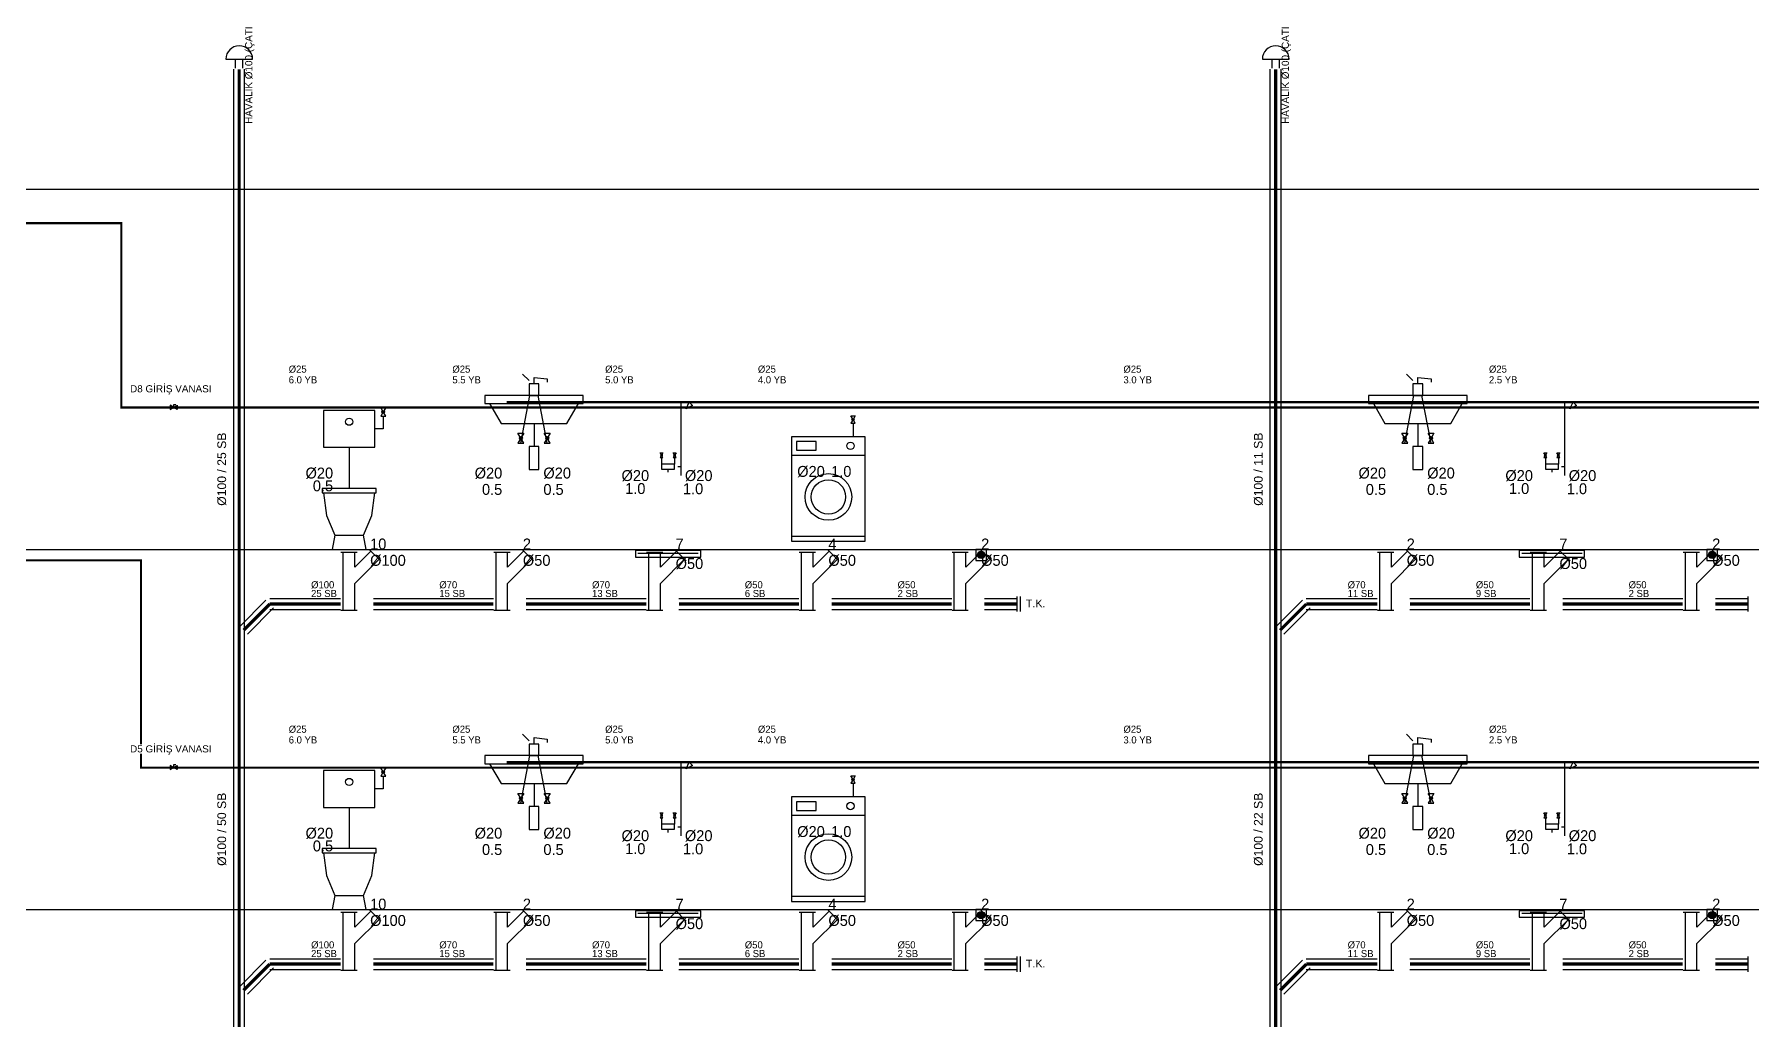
# Model space of a CAD drawing. Header units: centimetres. Extents: x -3962 to 31822, y -2 to 2802.
# Drawn here: x 21862 to 23435, y 900 to 1802 of the extents above; entities that cross this region are included whole.
import ezdxf
from ezdxf.enums import TextEntityAlignment as Align

# ---------------------------------------------------------------- set-up
doc = ezdxf.new("R2010")
doc.units = ezdxf.units.CM
doc.linetypes.add('BASMA HATTI', pattern=[31, 25, -6])
doc.linetypes.add('PIS', pattern=[38, 30, -8])
for name, color, linetype in [('ROTAS-PIS-SU-BORUSU', 6, 'PIS'), ('ROTAS-PISSU-CAP', 211, 'CONTINUOUS'), ('ROTAS-PVC', 43, 'CONTINUOUS'), ('ROTAS-SEMA', 8, 'CONTINUOUS'), ('ROTAS-SICAKSU-BORU', 1, 'BASMA HATTI'), ('ROTAS-SOGUKSU-BORU', 5, 'CONTINUOUS'), ('ROTAS-TEFRIS', 15, 'CONTINUOUS'), ('ROTAS-VANA', 1, 'CONTINUOUS')]:
    doc.layers.add(name, color=color, linetype=linetype)
doc.styles.add('ROTAS', font='arial.ttf')

# ---------------------------------------------------------------- blocks, each defined once
blk = doc.blocks.new('ROTAS-KURESEL-VANA')
for p, q in [((0, 3.1), (0, 8)), ((0, 8), (5.4, 8))]:
    blk.add_line(p, q)
for points in [[(-9, 5.8), (-9, -5), (0, 0.4)], [(9, 5.8), (9, -5), (0, 0.4)]]:
    blk.add_lwpolyline(points, close=True)
blk.add_circle((0, 0.4), 2.71)
blk.add_attdef('CAP', text='', height=10).set_placement((-1.1, 0), align=Align.CENTER)
blk = doc.blocks.new('ROTAS-KLOZET-SEMA')
blk.add_line((-19.2, 93.6), (-19.2, 55.9))
for points in [[(-42.6, 93.6), (4.2, 93.6), (4.2, 127.4), (-42.6, 127.4)], [(9.7, 130), (14.4, 130), (12, 126.1)], [(9.7, 122.2), (14.4, 122.2), (12, 126.1)], [(-43.9, 52), (5.5, 52), (5.5, 55.9), (-43.9, 55.9)]]:
    blk.add_lwpolyline(points, close=True)
for points in [[(12, 122.2), (12, 110.5), (4.2, 110.5)], [(-42.6, 52), (-40, 31.2), (-32.2, 13), (-6.2, 13), (1.6, 31.2), (4.2, 52)], [(-32.2, 13), (-34.8, 0), (-3.6, 0), (-6.2, 13)]]:
    blk.add_lwpolyline(points)
for centre, radius in [((12, 126.1), 1.17), ((-19.2, 117), 3.25)]:
    blk.add_circle(centre, radius)
for tag, p in [('SOCP', (-33.9, 70)), ('SO', (-33.9, 58.3))]:
    blk.add_attdef(tag, text='', height=10).set_placement(p, align=Align.MIDDLE_RIGHT)
for tag, p in [('PS', (0, 5)), ('PSCP', (0, -10))]:
    blk.add_attdef(tag, text='', height=10).set_placement(p, align=Align.MIDDLE_LEFT)
blk = doc.blocks.new('ROTAS-PVC-CATAL-SAG')
for p, q in [((9.7, -10.5), (-0.8, 0)), ((-26.7, -2.4), (-11.8, -2.4)), ((-24.6, -55.5), (-24.6, -2.4)), ((-14, -16.1), (0.7, -1.5)), ((-14, -16.1), (-14, -2.4)), ((-14, -31.2), (8.2, -9)), ((-14, -55.5), (-14, -31.2)), ((-26.7, -55.5), (-11.8, -55.5))]:
    blk.add_line(p, q)
blk = doc.blocks.new('ROTAS-LAVABO-SEMA')
for p, q in [((5.7, 154.7), (-0.3, 160.7)), ((-1.8, 97.5), (6.5, 141.2)), ((22.3, 97.5), (14, 141.2)), ((10.2, 115.5), (10.2, 94.4))]:
    blk.add_line(p, q)
for points in [[(10.2, 151.7), (10.2, 157.7), (22.3, 156.2), (22.3, 153.2)], [(-30.5, 133.6), (-19.9, 115.5), (40.4, 115.5), (50.9, 133.6)]]:
    blk.add_lwpolyline(points)
for points in [[(5.7, 141.2), (14.7, 141.2), (14.7, 151.7), (5.7, 151.7)], [(-35, 133.6), (55.4, 133.6), (55.4, 141.2), (-35, 141.2)], [(-4.5, 106.5), (0.9, 106.5), (-1.8, 102)], [(-4.5, 97.5), (0.9, 97.5), (-1.8, 102)], [(5.7, 73.3), (14.7, 73.3), (14.7, 94.4), (5.7, 94.4)], [(19.6, 106.5), (25, 106.5), (22.3, 102)], [(19.6, 97.5), (25, 97.5), (22.3, 102)]]:
    blk.add_lwpolyline(points, close=True)
for centre in [(-1.8, 102), (22.3, 102)]:
    blk.add_circle(centre, 1.36)
for tag, p in [('SCCP', (-18.9, 70)), ('SC', (-18.9, 55))]:
    blk.add_attdef(tag, text='', height=10).set_placement(p, align=Align.MIDDLE_RIGHT)
for tag, p in [('SOCP', (18.8, 70)), ('SO', (18.8, 55)), ('PS', (0, 5)), ('PSCP', (0, -10))]:
    blk.add_attdef(tag, text='', height=10).set_placement(p, align=Align.MIDDLE_LEFT)
blk = doc.blocks.new('ROTAS-DUS-TEKNESI-SEMA')
for p, q in [((5, 67.7), (5, 135)), ((-12.9, 84.2), (-12.9, 78.2)), ((-1, 84.2), (-1, 78.2)), ((-7, 73.7), (-7, 70.7)), ((2, 75.9), (5, 75.9)), ((-34.6, -3.3), (20.7, -3.3))]:
    blk.add_line(p, q)
blk.add_lwpolyline([(5, 135), (12.5, 135), (15.5, 132), (9.5, 129), (12.5, 135)])
for points in [[(-14.3, 88.6), (-11.6, 88.6), (-12.9, 86.4)], [(-14.3, 84.2), (-11.6, 84.2), (-12.9, 86.4)], [(-2.3, 88.6), (0.4, 88.6), (-1, 86.4)], [(-2.3, 84.2), (0.4, 84.2), (-1, 86.4)], [(-12.9, 73.7), (-1, 73.7), (-1, 78.2), (-12.9, 78.2)], [(-36.9, -7), (23, -7), (23, -1.1), (-36.9, -1.1)]]:
    blk.add_lwpolyline(points, close=True)
for centre in [(-12.9, 86.4), (-1, 86.4)]:
    blk.add_circle(centre, 0.673)
for tag, p in [('SCCP', (-24.3, 67.7)), ('SC', (-27.7, 55.8))]:
    blk.add_attdef(tag, text='', height=10).set_placement(p, align=Align.MIDDLE_RIGHT)
for tag, p in [('SOCP', (8.5, 67.7)), ('PS', (-0.1, 5)), ('PSCP', (0, -12.9))]:
    blk.add_attdef(tag, text='', height=10).set_placement(p, align=Align.MIDDLE_LEFT)
blk.add_attdef('SO', text='', height=10).set_placement((16, 50.6), align=Align.CENTER)
blk = doc.blocks.new('ROTAS-CAMASIR-MAKINESI-SEMA')
for p, q in [((22.6, 115.7), (22.6, 103.3)), ((-33.8, 86.4), (33.8, 86.4))]:
    blk.add_line(p, q)
for points in [[(20.5, 122.5), (24.6, 122.5), (22.6, 119.1)], [(20.5, 115.7), (24.6, 115.7), (22.6, 119.1)], [(-33.8, 7.5), (33.8, 7.5), (33.8, 103.3), (-33.8, 103.3)], [(-29.3, 90.9), (-11.3, 90.9), (-11.3, 98.8), (-29.3, 98.8)], [(-33.8, 7.5), (33.8, 7.5), (33.8, 12), (-33.8, 12)]]:
    blk.add_lwpolyline(points, close=True)
for centre, radius in [((22.6, 119.1), 1.01), ((20.3, 94.9), 3.38), ((0, 48.1), 21.4), ((0, 48.1), 15.8)]:
    blk.add_circle(centre, radius)
blk.add_attdef('SOCP', text='', height=10).set_placement((-3.3, 71.5), align=Align.MIDDLE_RIGHT)
for tag, p in [('SO', (2.5, 71.5)), ('PS', (0, 5)), ('PSCP', (0, -10))]:
    blk.add_attdef(tag, text='', height=10).set_placement(p, align=Align.MIDDLE_LEFT)
blk = doc.blocks.new('ROTAS-YER-SUZGECI-DN50-SEMA')
for p, q in [((-3.3, -5), (3.3, -5)), ((-3.1, -3.9), (3.1, -3.9)), ((-3.1, -6.1), (3.1, -6.1)), ((-2.4, -2.7), (2.4, -2.7)), ((-2.4, -7.3), (2.4, -7.3))]:
    blk.add_line(p, q)
blk.add_lwpolyline([(-5, -10), (5, -10), (5, 0), (-5, 0)], close=True)
blk.add_circle((0, -5), 3.33)
for tag, p in [('PS', (0, 5)), ('PSCP', (0, -10))]:
    blk.add_attdef(tag, text='', height=10).set_placement(p, align=Align.MIDDLE_LEFT)
blk = doc.blocks.new('ROTAS-PIS-SU-CAP-SB')
for tag, p in [('PSCP_001', (0.83, 1.29)), ('PS_001', (0.83, 0.07))]:
    blk.add_attdef(tag, p, '', height=1)
blk = doc.blocks.new('ROTAS-TEMIZ-SU-CAP-MB')
for tag, p in [('SOCP_001', (0.83, 4.92)), ('SO_001', (0.83, 3.42)), ('SCCP_001', (0.83, 1.92)), ('SC_001', (0.83, 0.42))]:
    blk.add_attdef(tag, p, '', height=1)
blk = doc.blocks.new('ROTAS-KOLON-HAVALIK-SAPKASI')
for p, q in [((-7.69, 5.79), (7.69, 5.79)), ((-2.14, 0.67), (-2.14, 5.79)), ((2.14, 0.67), (2.14, 5.79))]:
    blk.add_line(p, q)
blk.add_arc((0, 5.79), 7.69, 0, 180)

msp = doc.modelspace()

# ---------------------------------------------------------------- linework, layer by layer
at = {"layer": 'ROTAS-PIS-SU-BORUSU', "const_width": 3}
for points in [[(22050, 539.5), (22050, 1770)], [(23000, 539.5), (23000, 1770)], [(22078, 1280), (22054, 1256)], [(22078, 1280), (22143, 1280)], [(22173, 1280), (22283, 1280)], [(22313, 1280), (22423, 1280)], [(22453, 1280), (22563, 1280)], [(22593, 1280), (22703, 1280)], [(22733, 1280), (22763, 1280)], [(23028, 1280), (23004, 1256)], [(23028, 1280), (23093, 1280)], [(23123, 1280), (23233, 1280)], [(23263, 1280), (23373, 1280)], [(23403, 1280), (23433, 1280)], [(22078, 950), (22054, 926)], [(22078, 950), (22143, 950)], [(22173, 950), (22283, 950)], [(22313, 950), (22423, 950)], [(22453, 950), (22563, 950)], [(22593, 950), (22703, 950)], [(22733, 950), (22763, 950)], [(23028, 950), (23004, 926)], [(23028, 950), (23093, 950)], [(23123, 950), (23233, 950)], [(23263, 950), (23373, 950)], [(23403, 950), (23433, 950)]]:
    msp.add_lwpolyline(points, dxfattribs=at)
at = {"layer": 'ROTAS-PVC'}
for p, q in [((22045, 539.5), (22045, 1770)), ((22055, 539.5), (22055, 1770)), ((22995, 539.5), (22995, 1770)), ((23005, 539.5), (23005, 1770)), ((22074.5, 1283.5), (22050.5, 1259.5)), ((22081.5, 1276.5), (22057.5, 1252.5)), ((22078, 1285), (22143, 1285)), ((22078, 1275), (22143, 1275)), ((22173, 1285), (22283, 1285)), ((22173, 1275), (22283, 1275)), ((22313, 1285), (22423, 1285)), ((22313, 1275), (22423, 1275)), ((22453, 1285), (22563, 1285)), ((22453, 1275), (22563, 1275)), ((22593, 1285), (22703, 1285)), ((22593, 1275), (22703, 1275)), ((22733, 1285), (22763, 1285)), ((22733, 1275), (22763, 1275)), ((22763, 1273), (22763, 1287)), ((22766, 1273), (22766, 1287)), ((23024.5, 1283.5), (23000.5, 1259.5)), ((23031.5, 1276.5), (23007.5, 1252.5)), ((23028, 1285), (23093, 1285)), ((23028, 1275), (23093, 1275)), ((23123, 1285), (23233, 1285)), ((23123, 1275), (23233, 1275)), ((23263, 1285), (23373, 1285)), ((23263, 1275), (23373, 1275)), ((23403, 1285), (23433, 1285)), ((23403, 1275), (23433, 1275)), ((23433, 1273), (23433, 1287)), ((22074.5, 953.5), (22050.5, 929.5)), ((22081.5, 946.5), (22057.5, 922.5)), ((22078, 955), (22143, 955)), ((22078, 945), (22143, 945)), ((22173, 955), (22283, 955)), ((22173, 945), (22283, 945)), ((22313, 955), (22423, 955)), ((22313, 945), (22423, 945)), ((22453, 955), (22563, 955)), ((22453, 945), (22563, 945)), ((22593, 955), (22703, 955)), ((22593, 945), (22703, 945)), ((22733, 955), (22763, 955)), ((22733, 945), (22763, 945)), ((22763, 943), (22763, 957)), ((22766, 943), (22766, 957)), ((23024.5, 953.5), (23000.5, 929.5)), ((23031.5, 946.5), (23007.5, 922.5)), ((23028, 955), (23093, 955)), ((23028, 945), (23093, 945)), ((23123, 955), (23233, 955)), ((23123, 945), (23233, 945)), ((23263, 955), (23373, 955)), ((23263, 945), (23373, 945)), ((23403, 955), (23433, 955)), ((23403, 945), (23433, 945)), ((23433, 943), (23433, 957))]:
    msp.add_line(p, q, dxfattribs=at)
at = {"layer": 'ROTAS-SEMA'}
for points in [[(15140, 1660), (26230, 1660)], [(15140, 1330), (26230, 1330)], [(15140, 1000), (26230, 1000)]]:
    msp.add_lwpolyline(points, dxfattribs=at)
at = {"layer": 'ROTAS-SICAKSU-BORU', "const_width": 2}
for points in [[(24345, 1465), (22295, 1465)], [(24345, 1135), (22295, 1135)]]:
    msp.add_lwpolyline(points, dxfattribs=at)
at = {"layer": 'ROTAS-SOGUKSU-BORU', "const_width": 2}
for points in [[(15400, 775), (15400, 1629), (21942, 1629), (21942, 1460), (22010, 1460)], [(22010, 1460), (24360, 1460)], [(15520, 775), (15520, 1320), (21960, 1320), (21960, 1130), (22010, 1130)], [(22010, 1130), (24360, 1130)]]:
    msp.add_lwpolyline(points, dxfattribs=at)

# ---------------------------------------------------------------- block references
at = {"layer": 'ROTAS-TEFRIS', "xscale": 1.6, "yscale": 1.6}
for p in [(22050, 1770), (23000, 1770)]:
    msp.add_blockref('ROTAS-KOLON-HAVALIK-SAPKASI', p, dxfattribs=at)
at = {"layer": 'ROTAS-TEFRIS'}
ref = msp.add_blockref('ROTAS-TEMIZ-SU-CAP-MB', (22090, 1460), dxfattribs=dict(at, xscale=6.5, yscale=6.5))
ref.add_attrib('SO_001', '6.0 YB', (22095.4, 1482.2), dxfattribs={"height": 6.5})
ref.add_attrib('SOCP_001', 'Ø25', (22095.4, 1492), dxfattribs={"height": 6.5})
ref = msp.add_blockref('ROTAS-TEMIZ-SU-CAP-MB', (22240, 1460), dxfattribs=dict(at, xscale=6.5, yscale=6.5))
ref.add_attrib('SO_001', '5.5 YB', (22245.4, 1482.2), dxfattribs={"height": 6.5})
ref.add_attrib('SOCP_001', 'Ø25', (22245.4, 1492), dxfattribs={"height": 6.5})
ref = msp.add_blockref('ROTAS-TEMIZ-SU-CAP-MB', (22380, 1460), dxfattribs=dict(at, xscale=6.5, yscale=6.5))
ref.add_attrib('SO_001', '5.0 YB', (22385.4, 1482.2), dxfattribs={"height": 6.5})
ref.add_attrib('SOCP_001', 'Ø25', (22385.4, 1492), dxfattribs={"height": 6.5})
ref = msp.add_blockref('ROTAS-TEMIZ-SU-CAP-MB', (22520, 1460), dxfattribs=dict(at, xscale=6.5, yscale=6.5))
ref.add_attrib('SO_001', '4.0 YB', (22525.4, 1482.2), dxfattribs={"height": 6.5})
ref.add_attrib('SOCP_001', 'Ø25', (22525.4, 1492), dxfattribs={"height": 6.5})
ref = msp.add_blockref('ROTAS-TEMIZ-SU-CAP-MB', (22855, 1460), dxfattribs=dict(at, xscale=6.5, yscale=6.5))
ref.add_attrib('SO_001', '3.0 YB', (22860.4, 1482.2), dxfattribs={"height": 6.5})
ref.add_attrib('SOCP_001', 'Ø25', (22860.4, 1492), dxfattribs={"height": 6.5})
ref = msp.add_blockref('ROTAS-TEMIZ-SU-CAP-MB', (23190, 1460), dxfattribs=dict(at, xscale=6.5, yscale=6.5))
ref.add_attrib('SO_001', '2.5 YB', (23195.4, 1482.2), dxfattribs={"height": 6.5})
ref.add_attrib('SOCP_001', 'Ø25', (23195.4, 1492), dxfattribs={"height": 6.5})
ref = msp.add_blockref('ROTAS-LAVABO-SEMA', (22310, 1330), dxfattribs=at)
ref.add_attrib('SO', '0.5', dxfattribs={"height": 10}).set_placement((22328.8, 1385), align=Align.MIDDLE_LEFT)
ref.add_attrib('SOCP', 'Ø20', dxfattribs={"height": 10}).set_placement((22328.8, 1400), align=Align.MIDDLE_LEFT)
ref.add_attrib('SC', '0.5', dxfattribs={"height": 10}).set_placement((22291.1, 1385), align=Align.MIDDLE_RIGHT)
ref.add_attrib('SCCP', 'Ø20', dxfattribs={"height": 10}).set_placement((22291.1, 1400), align=Align.MIDDLE_RIGHT)
ref.add_attrib('PSCP', 'Ø50', dxfattribs={"height": 10}).set_placement((22310, 1320), align=Align.MIDDLE_LEFT)
ref.add_attrib('PS', '2', dxfattribs={"height": 10}).set_placement((22310, 1335), align=Align.MIDDLE_LEFT)
ref = msp.add_blockref('ROTAS-LAVABO-SEMA', (23120, 1330), dxfattribs=at)
ref.add_attrib('SO', '0.5', dxfattribs={"height": 10}).set_placement((23138.8, 1385), align=Align.MIDDLE_LEFT)
ref.add_attrib('SOCP', 'Ø20', dxfattribs={"height": 10}).set_placement((23138.8, 1400), align=Align.MIDDLE_LEFT)
ref.add_attrib('SC', '0.5', dxfattribs={"height": 10}).set_placement((23101.1, 1385), align=Align.MIDDLE_RIGHT)
ref.add_attrib('SCCP', 'Ø20', dxfattribs={"height": 10}).set_placement((23101.1, 1400), align=Align.MIDDLE_RIGHT)
ref.add_attrib('PSCP', 'Ø50', dxfattribs={"height": 10}).set_placement((23120, 1320), align=Align.MIDDLE_LEFT)
ref.add_attrib('PS', '2', dxfattribs={"height": 10}).set_placement((23120, 1335), align=Align.MIDDLE_LEFT)
ref = msp.add_blockref('ROTAS-DUS-TEKNESI-SEMA', (22450, 1330), dxfattribs=at)
ref.add_attrib('SO', '1.0', dxfattribs={"height": 10}).set_placement((22466, 1380.6), align=Align.CENTER)
ref.add_attrib('SOCP', 'Ø20', dxfattribs={"height": 10}).set_placement((22458.5, 1397.7), align=Align.MIDDLE_LEFT)
ref.add_attrib('SC', '1.0', dxfattribs={"height": 10}).set_placement((22422.3, 1385.8), align=Align.MIDDLE_RIGHT)
ref.add_attrib('SCCP', 'Ø20', dxfattribs={"height": 10}).set_placement((22425.7, 1397.7), align=Align.MIDDLE_RIGHT)
ref.add_attrib('PSCP', 'Ø50', dxfattribs={"height": 10}).set_placement((22450, 1317.1), align=Align.MIDDLE_LEFT)
ref.add_attrib('PS', '7', dxfattribs={"height": 10}).set_placement((22449.9, 1335), align=Align.MIDDLE_LEFT)
ref = msp.add_blockref('ROTAS-DUS-TEKNESI-SEMA', (23260, 1330), dxfattribs=at)
ref.add_attrib('SO', '1.0', dxfattribs={"height": 10}).set_placement((23276, 1380.6), align=Align.CENTER)
ref.add_attrib('SOCP', 'Ø20', dxfattribs={"height": 10}).set_placement((23268.5, 1397.7), align=Align.MIDDLE_LEFT)
ref.add_attrib('SC', '1.0', dxfattribs={"height": 10}).set_placement((23232.3, 1385.8), align=Align.MIDDLE_RIGHT)
ref.add_attrib('SCCP', 'Ø20', dxfattribs={"height": 10}).set_placement((23235.7, 1397.7), align=Align.MIDDLE_RIGHT)
ref.add_attrib('PSCP', 'Ø50', dxfattribs={"height": 10}).set_placement((23260, 1317.1), align=Align.MIDDLE_LEFT)
ref.add_attrib('PS', '7', dxfattribs={"height": 10}).set_placement((23259.9, 1335), align=Align.MIDDLE_LEFT)
ref = msp.add_blockref('ROTAS-KLOZET-SEMA', (22170, 1330), dxfattribs=at)
ref.add_attrib('SO', '0.5', dxfattribs={"height": 10}).set_placement((22136.1, 1388.3), align=Align.MIDDLE_RIGHT)
ref.add_attrib('SOCP', 'Ø20', dxfattribs={"height": 10}).set_placement((22136.1, 1400), align=Align.MIDDLE_RIGHT)
ref.add_attrib('PSCP', 'Ø100', dxfattribs={"height": 10}).set_placement((22170, 1320), align=Align.MIDDLE_LEFT)
ref.add_attrib('PS', '10', dxfattribs={"height": 10}).set_placement((22170, 1335), align=Align.MIDDLE_LEFT)
ref = msp.add_blockref('ROTAS-CAMASIR-MAKINESI-SEMA', (22590, 1330), dxfattribs=at)
ref.add_attrib('SO', '1.0', dxfattribs={"height": 10}).set_placement((22592.5, 1401.5), align=Align.MIDDLE_LEFT)
ref.add_attrib('SOCP', 'Ø20', dxfattribs={"height": 10}).set_placement((22586.7, 1401.5), align=Align.MIDDLE_RIGHT)
ref.add_attrib('PSCP', 'Ø50', dxfattribs={"height": 10}).set_placement((22590, 1320), align=Align.MIDDLE_LEFT)
ref.add_attrib('PS', '4', dxfattribs={"height": 10}).set_placement((22590, 1335), align=Align.MIDDLE_LEFT)
ref = msp.add_blockref('ROTAS-YER-SUZGECI-DN50-SEMA', (22730, 1330), dxfattribs=at)
ref.add_attrib('PSCP', 'Ø50', dxfattribs={"height": 10}).set_placement((22730, 1320), align=Align.MIDDLE_LEFT)
ref.add_attrib('PS', '2', dxfattribs={"height": 10}).set_placement((22730, 1335), align=Align.MIDDLE_LEFT)
ref = msp.add_blockref('ROTAS-YER-SUZGECI-DN50-SEMA', (23400, 1330), dxfattribs=at)
ref.add_attrib('PSCP', 'Ø50', dxfattribs={"height": 10}).set_placement((23400, 1320), align=Align.MIDDLE_LEFT)
ref.add_attrib('PS', '2', dxfattribs={"height": 10}).set_placement((23400, 1335), align=Align.MIDDLE_LEFT)
for p in [(22170, 1330), (22310, 1330), (22450, 1330), (22590, 1330), (22730, 1330), (23120, 1330), (23260, 1330), (23400, 1330), (22170, 1000), (22310, 1000), (22450, 1000), (22590, 1000), (22730, 1000), (23120, 1000), (23260, 1000), (23400, 1000)]:
    msp.add_blockref('ROTAS-PVC-CATAL-SAG', p, dxfattribs=at)
ref = msp.add_blockref('ROTAS-PIS-SU-CAP-SB', (22110.5, 1286), dxfattribs=dict(at, xscale=6.5, yscale=6.5))
ref.add_attrib('PSCP_001', 'Ø100', (22115.9, 1294.4), dxfattribs={"height": 6.5})
ref.add_attrib('PS_001', '25 SB', (22115.9, 1286.4), dxfattribs={"height": 6.5})
ref = msp.add_blockref('ROTAS-PIS-SU-CAP-SB', (22228, 1286), dxfattribs=dict(at, xscale=6.5, yscale=6.5))
ref.add_attrib('PSCP_001', 'Ø70', (22233.4, 1294.4), dxfattribs={"height": 6.5})
ref.add_attrib('PS_001', '15 SB', (22233.4, 1286.4), dxfattribs={"height": 6.5})
ref = msp.add_blockref('ROTAS-PIS-SU-CAP-SB', (22368, 1286), dxfattribs=dict(at, xscale=6.5, yscale=6.5))
ref.add_attrib('PSCP_001', 'Ø70', (22373.4, 1294.4), dxfattribs={"height": 6.5})
ref.add_attrib('PS_001', '13 SB', (22373.4, 1286.4), dxfattribs={"height": 6.5})
ref = msp.add_blockref('ROTAS-PIS-SU-CAP-SB', (22508, 1286), dxfattribs=dict(at, xscale=6.5, yscale=6.5))
ref.add_attrib('PSCP_001', 'Ø50', (22513.4, 1294.4), dxfattribs={"height": 6.5})
ref.add_attrib('PS_001', '6 SB', (22513.4, 1286.4), dxfattribs={"height": 6.5})
ref = msp.add_blockref('ROTAS-PIS-SU-CAP-SB', (22648, 1286), dxfattribs=dict(at, xscale=6.5, yscale=6.5))
ref.add_attrib('PSCP_001', 'Ø50', (22653.4, 1294.4), dxfattribs={"height": 6.5})
ref.add_attrib('PS_001', '2 SB', (22653.4, 1286.4), dxfattribs={"height": 6.5})
ref = msp.add_blockref('ROTAS-PIS-SU-CAP-SB', (23060.5, 1286), dxfattribs=dict(at, xscale=6.5, yscale=6.5))
ref.add_attrib('PSCP_001', 'Ø70', (23065.9, 1294.4), dxfattribs={"height": 6.5})
ref.add_attrib('PS_001', '11 SB', (23065.9, 1286.4), dxfattribs={"height": 6.5})
ref = msp.add_blockref('ROTAS-PIS-SU-CAP-SB', (23178, 1286), dxfattribs=dict(at, xscale=6.5, yscale=6.5))
ref.add_attrib('PSCP_001', 'Ø50', (23183.4, 1294.4), dxfattribs={"height": 6.5})
ref.add_attrib('PS_001', '9 SB', (23183.4, 1286.4), dxfattribs={"height": 6.5})
ref = msp.add_blockref('ROTAS-PIS-SU-CAP-SB', (23318, 1286), dxfattribs=dict(at, xscale=6.5, yscale=6.5))
ref.add_attrib('PSCP_001', 'Ø50', (23323.4, 1294.4), dxfattribs={"height": 6.5})
ref.add_attrib('PS_001', '2 SB', (23323.4, 1286.4), dxfattribs={"height": 6.5})
ref = msp.add_blockref('ROTAS-TEMIZ-SU-CAP-MB', (22090, 1130), dxfattribs=dict(at, xscale=6.5, yscale=6.5))
ref.add_attrib('SO_001', '6.0 YB', (22095.4, 1152.2), dxfattribs={"height": 6.5})
ref.add_attrib('SOCP_001', 'Ø25', (22095.4, 1162), dxfattribs={"height": 6.5})
ref = msp.add_blockref('ROTAS-TEMIZ-SU-CAP-MB', (22240, 1130), dxfattribs=dict(at, xscale=6.5, yscale=6.5))
ref.add_attrib('SO_001', '5.5 YB', (22245.4, 1152.2), dxfattribs={"height": 6.5})
ref.add_attrib('SOCP_001', 'Ø25', (22245.4, 1162), dxfattribs={"height": 6.5})
ref = msp.add_blockref('ROTAS-TEMIZ-SU-CAP-MB', (22380, 1130), dxfattribs=dict(at, xscale=6.5, yscale=6.5))
ref.add_attrib('SO_001', '5.0 YB', (22385.4, 1152.2), dxfattribs={"height": 6.5})
ref.add_attrib('SOCP_001', 'Ø25', (22385.4, 1162), dxfattribs={"height": 6.5})
ref = msp.add_blockref('ROTAS-TEMIZ-SU-CAP-MB', (22520, 1130), dxfattribs=dict(at, xscale=6.5, yscale=6.5))
ref.add_attrib('SO_001', '4.0 YB', (22525.4, 1152.2), dxfattribs={"height": 6.5})
ref.add_attrib('SOCP_001', 'Ø25', (22525.4, 1162), dxfattribs={"height": 6.5})
ref = msp.add_blockref('ROTAS-TEMIZ-SU-CAP-MB', (22855, 1130), dxfattribs=dict(at, xscale=6.5, yscale=6.5))
ref.add_attrib('SO_001', '3.0 YB', (22860.4, 1152.2), dxfattribs={"height": 6.5})
ref.add_attrib('SOCP_001', 'Ø25', (22860.4, 1162), dxfattribs={"height": 6.5})
ref = msp.add_blockref('ROTAS-TEMIZ-SU-CAP-MB', (23190, 1130), dxfattribs=dict(at, xscale=6.5, yscale=6.5))
ref.add_attrib('SO_001', '2.5 YB', (23195.4, 1152.2), dxfattribs={"height": 6.5})
ref.add_attrib('SOCP_001', 'Ø25', (23195.4, 1162), dxfattribs={"height": 6.5})
ref = msp.add_blockref('ROTAS-LAVABO-SEMA', (22310, 1000), dxfattribs=at)
ref.add_attrib('SO', '0.5', dxfattribs={"height": 10}).set_placement((22328.8, 1055), align=Align.MIDDLE_LEFT)
ref.add_attrib('SOCP', 'Ø20', dxfattribs={"height": 10}).set_placement((22328.8, 1070), align=Align.MIDDLE_LEFT)
ref.add_attrib('SC', '0.5', dxfattribs={"height": 10}).set_placement((22291.1, 1055), align=Align.MIDDLE_RIGHT)
ref.add_attrib('SCCP', 'Ø20', dxfattribs={"height": 10}).set_placement((22291.1, 1070), align=Align.MIDDLE_RIGHT)
ref.add_attrib('PSCP', 'Ø50', dxfattribs={"height": 10}).set_placement((22310, 990), align=Align.MIDDLE_LEFT)
ref.add_attrib('PS', '2', dxfattribs={"height": 10}).set_placement((22310, 1005), align=Align.MIDDLE_LEFT)
ref = msp.add_blockref('ROTAS-LAVABO-SEMA', (23120, 1000), dxfattribs=at)
ref.add_attrib('SO', '0.5', dxfattribs={"height": 10}).set_placement((23138.8, 1055), align=Align.MIDDLE_LEFT)
ref.add_attrib('SOCP', 'Ø20', dxfattribs={"height": 10}).set_placement((23138.8, 1070), align=Align.MIDDLE_LEFT)
ref.add_attrib('SC', '0.5', dxfattribs={"height": 10}).set_placement((23101.1, 1055), align=Align.MIDDLE_RIGHT)
ref.add_attrib('SCCP', 'Ø20', dxfattribs={"height": 10}).set_placement((23101.1, 1070), align=Align.MIDDLE_RIGHT)
ref.add_attrib('PSCP', 'Ø50', dxfattribs={"height": 10}).set_placement((23120, 990), align=Align.MIDDLE_LEFT)
ref.add_attrib('PS', '2', dxfattribs={"height": 10}).set_placement((23120, 1005), align=Align.MIDDLE_LEFT)
ref = msp.add_blockref('ROTAS-DUS-TEKNESI-SEMA', (22450, 1000), dxfattribs=at)
ref.add_attrib('SO', '1.0', dxfattribs={"height": 10}).set_placement((22466, 1050.6), align=Align.CENTER)
ref.add_attrib('SOCP', 'Ø20', dxfattribs={"height": 10}).set_placement((22458.5, 1067.7), align=Align.MIDDLE_LEFT)
ref.add_attrib('SC', '1.0', dxfattribs={"height": 10}).set_placement((22422.3, 1055.8), align=Align.MIDDLE_RIGHT)
ref.add_attrib('SCCP', 'Ø20', dxfattribs={"height": 10}).set_placement((22425.7, 1067.7), align=Align.MIDDLE_RIGHT)
ref.add_attrib('PSCP', 'Ø50', dxfattribs={"height": 10}).set_placement((22450, 987.1), align=Align.MIDDLE_LEFT)
ref.add_attrib('PS', '7', dxfattribs={"height": 10}).set_placement((22449.9, 1005), align=Align.MIDDLE_LEFT)
ref = msp.add_blockref('ROTAS-DUS-TEKNESI-SEMA', (23260, 1000), dxfattribs=at)
ref.add_attrib('SO', '1.0', dxfattribs={"height": 10}).set_placement((23276, 1050.6), align=Align.CENTER)
ref.add_attrib('SOCP', 'Ø20', dxfattribs={"height": 10}).set_placement((23268.5, 1067.7), align=Align.MIDDLE_LEFT)
ref.add_attrib('SC', '1.0', dxfattribs={"height": 10}).set_placement((23232.3, 1055.8), align=Align.MIDDLE_RIGHT)
ref.add_attrib('SCCP', 'Ø20', dxfattribs={"height": 10}).set_placement((23235.7, 1067.7), align=Align.MIDDLE_RIGHT)
ref.add_attrib('PSCP', 'Ø50', dxfattribs={"height": 10}).set_placement((23260, 987.1), align=Align.MIDDLE_LEFT)
ref.add_attrib('PS', '7', dxfattribs={"height": 10}).set_placement((23259.9, 1005), align=Align.MIDDLE_LEFT)
ref = msp.add_blockref('ROTAS-KLOZET-SEMA', (22170, 1000), dxfattribs=at)
ref.add_attrib('SO', '0.5', dxfattribs={"height": 10}).set_placement((22136.1, 1058.3), align=Align.MIDDLE_RIGHT)
ref.add_attrib('SOCP', 'Ø20', dxfattribs={"height": 10}).set_placement((22136.1, 1070), align=Align.MIDDLE_RIGHT)
ref.add_attrib('PSCP', 'Ø100', dxfattribs={"height": 10}).set_placement((22170, 990), align=Align.MIDDLE_LEFT)
ref.add_attrib('PS', '10', dxfattribs={"height": 10}).set_placement((22170, 1005), align=Align.MIDDLE_LEFT)
ref = msp.add_blockref('ROTAS-CAMASIR-MAKINESI-SEMA', (22590, 1000), dxfattribs=at)
ref.add_attrib('SO', '1.0', dxfattribs={"height": 10}).set_placement((22592.5, 1071.5), align=Align.MIDDLE_LEFT)
ref.add_attrib('SOCP', 'Ø20', dxfattribs={"height": 10}).set_placement((22586.7, 1071.5), align=Align.MIDDLE_RIGHT)
ref.add_attrib('PSCP', 'Ø50', dxfattribs={"height": 10}).set_placement((22590, 990), align=Align.MIDDLE_LEFT)
ref.add_attrib('PS', '4', dxfattribs={"height": 10}).set_placement((22590, 1005), align=Align.MIDDLE_LEFT)
ref = msp.add_blockref('ROTAS-YER-SUZGECI-DN50-SEMA', (22730, 1000), dxfattribs=at)
ref.add_attrib('PSCP', 'Ø50', dxfattribs={"height": 10}).set_placement((22730, 990), align=Align.MIDDLE_LEFT)
ref.add_attrib('PS', '2', dxfattribs={"height": 10}).set_placement((22730, 1005), align=Align.MIDDLE_LEFT)
ref = msp.add_blockref('ROTAS-YER-SUZGECI-DN50-SEMA', (23400, 1000), dxfattribs=at)
ref.add_attrib('PSCP', 'Ø50', dxfattribs={"height": 10}).set_placement((23400, 990), align=Align.MIDDLE_LEFT)
ref.add_attrib('PS', '2', dxfattribs={"height": 10}).set_placement((23400, 1005), align=Align.MIDDLE_LEFT)
ref = msp.add_blockref('ROTAS-PIS-SU-CAP-SB', (22110.5, 956), dxfattribs=dict(at, xscale=6.5, yscale=6.5))
ref.add_attrib('PSCP_001', 'Ø100', (22115.9, 964.4), dxfattribs={"height": 6.5})
ref.add_attrib('PS_001', '25 SB', (22115.9, 956.4), dxfattribs={"height": 6.5})
ref = msp.add_blockref('ROTAS-PIS-SU-CAP-SB', (22228, 956), dxfattribs=dict(at, xscale=6.5, yscale=6.5))
ref.add_attrib('PSCP_001', 'Ø70', (22233.4, 964.4), dxfattribs={"height": 6.5})
ref.add_attrib('PS_001', '15 SB', (22233.4, 956.4), dxfattribs={"height": 6.5})
ref = msp.add_blockref('ROTAS-PIS-SU-CAP-SB', (22368, 956), dxfattribs=dict(at, xscale=6.5, yscale=6.5))
ref.add_attrib('PSCP_001', 'Ø70', (22373.4, 964.4), dxfattribs={"height": 6.5})
ref.add_attrib('PS_001', '13 SB', (22373.4, 956.4), dxfattribs={"height": 6.5})
ref = msp.add_blockref('ROTAS-PIS-SU-CAP-SB', (22508, 956), dxfattribs=dict(at, xscale=6.5, yscale=6.5))
ref.add_attrib('PSCP_001', 'Ø50', (22513.4, 964.4), dxfattribs={"height": 6.5})
ref.add_attrib('PS_001', '6 SB', (22513.4, 956.4), dxfattribs={"height": 6.5})
ref = msp.add_blockref('ROTAS-PIS-SU-CAP-SB', (22648, 956), dxfattribs=dict(at, xscale=6.5, yscale=6.5))
ref.add_attrib('PSCP_001', 'Ø50', (22653.4, 964.4), dxfattribs={"height": 6.5})
ref.add_attrib('PS_001', '2 SB', (22653.4, 956.4), dxfattribs={"height": 6.5})
ref = msp.add_blockref('ROTAS-PIS-SU-CAP-SB', (23060.5, 956), dxfattribs=dict(at, xscale=6.5, yscale=6.5))
ref.add_attrib('PSCP_001', 'Ø70', (23065.9, 964.4), dxfattribs={"height": 6.5})
ref.add_attrib('PS_001', '11 SB', (23065.9, 956.4), dxfattribs={"height": 6.5})
ref = msp.add_blockref('ROTAS-PIS-SU-CAP-SB', (23178, 956), dxfattribs=dict(at, xscale=6.5, yscale=6.5))
ref.add_attrib('PSCP_001', 'Ø50', (23183.4, 964.4), dxfattribs={"height": 6.5})
ref.add_attrib('PS_001', '9 SB', (23183.4, 956.4), dxfattribs={"height": 6.5})
ref = msp.add_blockref('ROTAS-PIS-SU-CAP-SB', (23318, 956), dxfattribs=dict(at, xscale=6.5, yscale=6.5))
ref.add_attrib('PSCP_001', 'Ø50', (23323.4, 964.4), dxfattribs={"height": 6.5})
ref.add_attrib('PS_001', '2 SB', (23323.4, 956.4), dxfattribs={"height": 6.5})
at = {"layer": 'ROTAS-VANA', "xscale": 0.36, "yscale": 0.36}
for p in [(21990, 1460), (21990, 1130)]:
    msp.add_blockref('ROTAS-KURESEL-VANA', p, dxfattribs=at)

# ---------------------------------------------------------------- texts
at = {"layer": 'ROTAS-PISSU-CAP', "style": 'ROTAS'}
for s, height, p in [('HAVALIK Ø100 (ÇATIDAN 50 cm YUKARI)', 6.5, (22062, 1720)), ('HAVALIK Ø100 (ÇATIDAN 50 cm YUKARI)', 6.5, (23012, 1720)), ('Ø100 / 25 SB', 8, (22038, 1370)), ('Ø100 / 11 SB', 8, (22988, 1370)), ('Ø100 / 50 SB', 8, (22038, 1040)), ('Ø100 / 22 SB', 8, (22988, 1040))]:
    msp.add_text(s, height=height, rotation=90, dxfattribs=at).set_placement(p)
for p in [(22771, 1277), (22771, 947)]:
    msp.add_text('T.K.', height=7, dxfattribs=at).set_placement(p)
at = {"layer": 'ROTAS-VANA', "style": 'ROTAS'}
msp.add_text('D8 GİRİŞ VANASI', height=6.5, dxfattribs=at).set_placement((21950, 1474))

# ---------------------------------------------------------------- next in the draw order: wipeouts: each hides what was drawn before it
msp.add_wipeout([(22011.4, 1143), (21949, 1143), (21949, 1151.5), (22011.4, 1151.5)])

# ---------------------------------------------------------------- next in the draw order: texts
msp.add_text('D5 GİRİŞ VANASI', height=6.5, dxfattribs=at).set_placement((21950, 1144))

doc.saveas('drawing.dxf')
